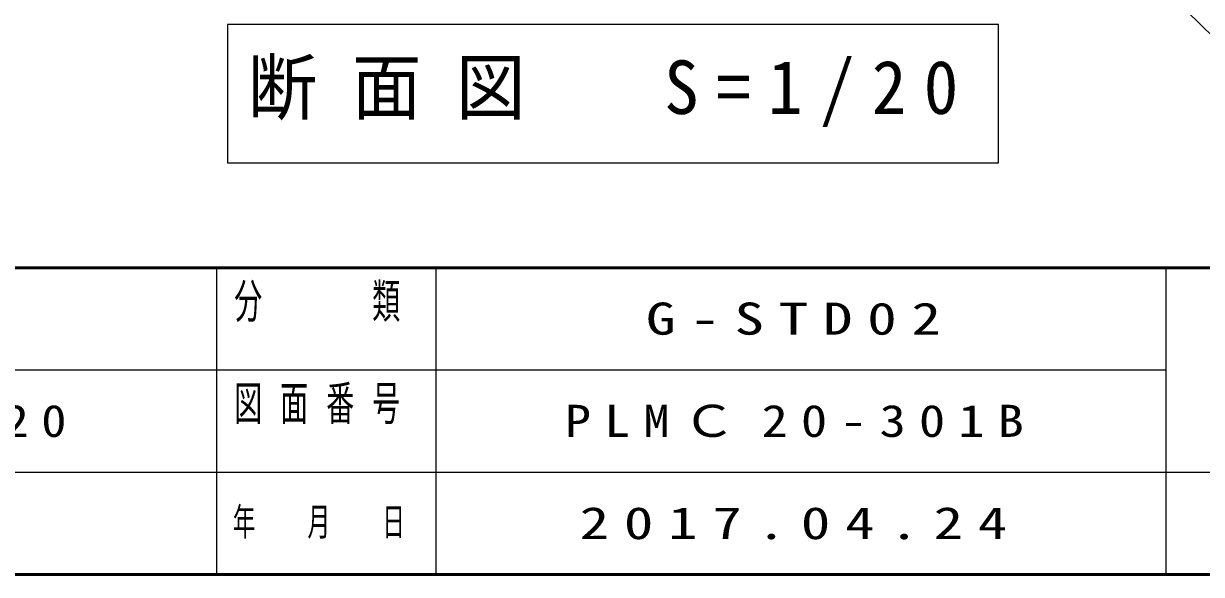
# Model space of a CAD drawing. Units: millimetres on the paper. Extents: x -385 to 420, y 0 to 267.
# Drawn here: x -148.2 to -67.6, y 0 to 37.7 of the extents above; entities that cross this region are included whole.
import ezdxf

# ---------------------------------------------------------------- set-up
doc = ezdxf.new("R2010")
doc.units = ezdxf.units.MM
doc.layers.add('1_20', color=7, linetype='Continuous', lineweight=25)
doc.layers.add('A3図枠', color=7, linetype='Continuous', lineweight=13)
doc.layers.add('図面プロファイル', color=7, linetype='Continuous')
doc.styles.add('ＭＳ ゴシック', font='')
doc.styles.get('ＭＳ ゴシック').set_extended_font_data('MS Gothic')

msp = doc.modelspace()

# ---------------------------------------------------------------- linework, layer by layer
at = {"layer": '1_20', "lineweight": 13}
for p, q in [((-75.422, 45.299), (-59.176, 29.343)), ((-134.259, 37.651), (-134.259, 28.184)), ((-81.459, 37.651), (-134.259, 37.651)), ((-81.459, 28.184), (-81.459, 37.651)), ((-134.259, 28.184), (-81.459, 28.184))]:
    msp.add_line(p, q, dxfattribs=at)
at = {"layer": 'A3図枠', "lineweight": 50}
for p, q in [((-385, 21), (0, 21)), ((-385, 0), (0, 0))]:
    msp.add_line(p, q, dxfattribs=at)
at = {"layer": 'A3図枠', "color": 211, "lineweight": 25}
for p, q in [((-135, 21), (-135, 0)), ((-70, 21), (-70, 0)), ((-187.5, 14), (-70, 14)), ((-242.5, 7), (0, 7))]:
    msp.add_line(p, q, dxfattribs=at)
at = {"layer": 'A3図枠'}
msp.add_line((-120, 21), (-120, 0), dxfattribs=at)

# ---------------------------------------------------------------- texts
at = {"layer": '1_20', "insert": (-132.86, 32.918), "char_height": 3.666, "attachment_point": 4, "style": 'ＭＳ ゴシック'}
msp.add_mtext('\\T1.5;\\W0.95;断面図\u3000S=1/20', dxfattribs=at)
at = {"layer": 'A3図枠', "color": 4, "style": 'ＭＳ ゴシック'}
for s, insert, char_height, attachment_point in [('\\T1.64;\\W0.6;分\u3000\u3000類', (-127.5, 19.9), 2.346, 2), ('\\T1.64;\\W0.6;図面番号', (-127.5, 12.9), 2.346, 2), ('\\T1.64;\\W0.6;年\u3000月\u3000日', (-127.5, 3.5), 1.906, 5)]:
    msp.add_mtext(s, dxfattribs=dict(at, insert=insert, char_height=char_height, attachment_point=attachment_point))
at = {"layer": '図面プロファイル', "char_height": 2.199, "attachment_point": 5, "style": 'ＭＳ ゴシック'}
for s, insert in [('\\T1.5;\\W1.35;G-STD02', (-95, 17.5)), ('\\T1.5;\\W1.15;PLM-Ｃ20', (-154.75, 10.5)), ('\\T1.5;\\W1.2;PLMＣ20-301B', (-95, 10.5)), ('\\T1.5;\\W1.35;2017.04.24', (-95, 3.5))]:
    msp.add_mtext(s, dxfattribs=dict(at, insert=insert))

doc.saveas('drawing.dxf')
